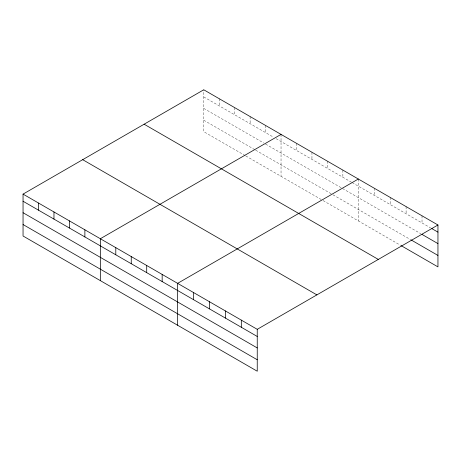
<?xml version="1.0" encoding="UTF-8"?>
<svg xmlns="http://www.w3.org/2000/svg" width="461" height="461" viewBox="0 0 461 461"><rect width="100%" height="100%" fill="white"/><g stroke="black" fill="none" stroke-linecap="round" stroke-linejoin="round"><path stroke-width="0.35" stroke-dasharray="2.31 1.73" d="M203.756 96.925L273.621 137.257M276.093 138.686L351.524 182.239M352.141 182.596L430.597 227.89M203.756 108.393L263.727 143.019M265.582 144.091L420.801 233.704M203.756 120.212L255.071 149.837M255.688 150.194L332.358 194.456M332.975 194.813L410.388 239.507M245.177 155.599L203.756 131.679L203.756 89.78M245.794 155.956L322.464 200.218M323.08 200.575L400.586 245.321M422.022 215.794L422.022 222.94M406.101 206.603L406.101 213.748M390.173 197.406L390.173 204.551M374.251 188.215L374.251 195.36M358.324 179.018L358.324 220.923M342.869 170.097L342.869 177.237M327.408 161.171L327.408 168.317M311.953 152.245L311.953 159.391M296.498 143.325L296.498 150.465M281.037 134.399L281.037 176.298M265.582 125.473L265.582 132.618M250.127 116.552L250.127 123.698M234.666 107.626L234.666 114.772M219.211 98.706L219.211 105.846"/><path stroke-width="0.69" d="M23.05 194.11L257.244 329.321L257.244 371.22L23.05 236.009L23.05 194.11L203.756 89.78L437.95 224.991L437.95 266.89L401.197 245.673M281.037 134.399L100.337 238.729L100.337 280.628M358.324 179.018L177.618 283.348L177.618 325.247M257.244 329.321L437.95 224.991M431.824 228.598L437.95 232.137M422.022 234.413L437.95 243.604M410.999 239.864L437.95 255.423M144.12 124.205L378.32 259.422M82.68 159.679L316.88 294.89M23.05 201.25L257.244 336.461M23.05 212.723L257.244 347.934M23.05 224.542L257.244 359.753M241.322 320.124L241.322 327.27M225.394 310.933L225.394 318.073M209.473 301.736L209.473 308.882M193.545 292.539L193.545 299.685M162.163 274.422L162.163 281.567M146.707 265.501L146.707 272.641M131.247 256.575L131.247 263.721M115.792 247.649L115.792 254.795M84.876 229.803L84.876 236.948M69.421 220.877L69.421 228.022M53.966 211.956L53.966 219.102M38.505 203.03L38.505 210.176"/></g></svg>
